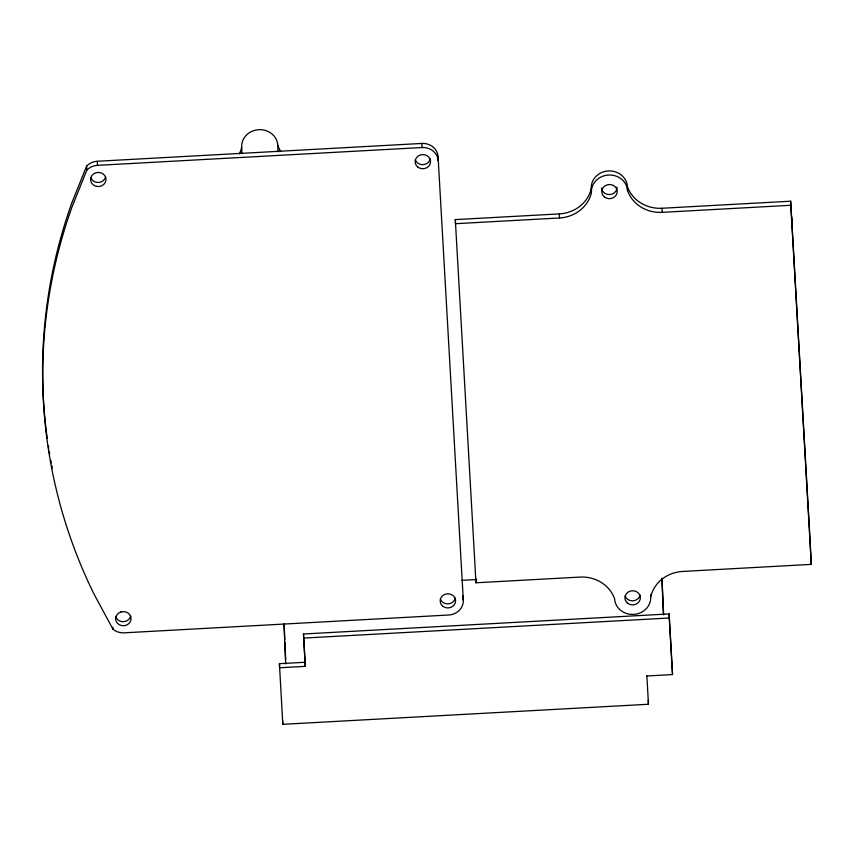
<?xml version="1.0" encoding="UTF-8"?>
<svg xmlns="http://www.w3.org/2000/svg" width="854" height="854" viewBox="0 0 854 854"><rect width="100%" height="100%" fill="white"/><g stroke="black" fill="none" stroke-linecap="round" stroke-linejoin="round"><path stroke-width="1.28" d="M86.649 166.007L86.83 170.085L71.875 207.341A584.253 536.195 -2.5 0 0 93.908 593.904L113.006 629.291A15.425 14.166 -2.5 0 0 124.14 632.835L448.692 615.008A15.425 14.166 -2.5 0 0 463.295 600.031L438.081 156.741A15.425 14.166 -2.5 0 0 421.865 143.44L97.313 161.267A15.425 14.166 -2.5 0 0 86.649 166.007L71.693 203.263A584.253 536.195 -2.5 0 0 47.205 438.123M86.83 170.085A15.425 14.166 -2.5 0 1 97.484 165.345L422.047 147.528A15.425 14.166 -2.5 0 1 438.251 160.819L438.081 156.741M455.31 219.606L559.306 213.906A34.47 31.641 -2.5 0 0 591.256 188.51A18.094 16.6 -2.5 0 1 608.368 170.939A18.094 16.6 -2.5 0 1 627.37 186.524A34.47 31.641 -2.5 0 0 662.01 208.259L790.655 201.202L809.421 528.573L811.3 564.377L682.656 571.443A34.47 31.641 -2.5 0 0 650.716 596.829A18.094 16.6 -2.5 0 1 633.593 614.4A18.094 16.6 -2.5 0 1 614.592 598.814A34.47 31.641 -2.5 0 0 579.951 577.08L475.966 582.791L455.31 219.606L455.492 223.695L559.477 217.983A34.47 31.641 -2.5 0 0 591.427 192.588A18.094 16.6 -2.5 0 1 608.55 175.027A18.094 16.6 -2.5 0 1 627.551 190.613A34.47 31.641 -2.5 0 0 662.192 212.347L790.825 205.28L790.655 201.202M462.014 580.346L476.649 579.546M303.48 633.999L305.091 662.277L279.418 663.686L279.589 667.775L305.273 666.355L303.48 633.999L669.12 613.93L672.525 674.564L646.841 675.973M303.661 638.087L669.301 618.008L669.12 613.93M279.418 663.686L282.813 724.32L648.453 704.251L648.271 700.163M790.825 205.28L811.3 564.377M669.301 618.008L672.525 674.564M661.989 578.201L663.622 614.944M646.884 675.749L648.453 704.251M791.637 216.596L791.989 224.762M662.01 208.259L662.192 212.347M661.893 578.617L663.441 614.165M650.62 594.79L650.716 596.829M627.37 186.524L627.551 190.613M591.256 188.51L591.427 192.588M559.306 213.906L559.477 217.983M475.785 578.702L475.966 582.791M463.295 600.031L463.114 595.953A15.425 14.166 -2.5 0 1 462.793 599.636M421.865 143.44L422.047 147.528M305.091 662.277L305.273 666.355M239.344 153.837A34.47 31.641 -2.5 0 0 241.671 147.251A18.094 16.6 -2.5 0 1 258.783 129.68A18.094 16.6 -2.5 0 1 277.796 145.265L278.073 151.82M284.115 623.9L284.809 639.699M284.926 642.325L285.674 659.448M283.987 624.434L285.716 663.932M282.642 720.242L282.813 724.32M241.671 147.251L241.949 153.805M97.313 161.267L97.484 165.345M112.92 627.252L113.006 629.291M280.849 151.564A34.47 31.641 -2.5 0 1 277.796 145.265M52.297 468.099A584.253 536.195 -2.5 0 1 51.784 465.505M51.272 462.911A584.253 536.195 -2.5 0 1 50.792 460.306M49.628 453.794A584.253 536.195 -2.5 0 1 49.19 451.19M48.763 448.585A584.253 536.195 -2.5 0 1 48.358 445.969M430.213 159.004A7.718 7.078 -2.5 0 1 423.072 164.651A7.718 7.078 -2.5 0 1 415.332 159.826M455.257 598.216A7.718 7.078 -2.5 0 1 448.115 603.863A7.718 7.078 -2.5 0 1 440.376 599.028M105.661 176.821A7.718 7.078 -2.5 0 1 96.513 182.34L94.613 181.731A7.718 7.078 -2.5 0 1 90.78 177.643M130.694 616.033A7.718 7.078 -2.5 0 1 123.552 621.68A7.718 7.078 -2.5 0 1 115.813 616.855M617.015 187.09A7.718 7.078 -2.5 0 1 609.713 194.584A7.718 7.078 -2.5 0 1 601.611 187.944M640.02 595.163A7.718 7.078 -2.5 0 1 632.878 600.81A7.718 7.078 -2.5 0 1 625.139 595.975M120.948 611.976L119.133 612.788A7.718 7.078 -2.5 0 0 119.24 624.722A7.718 7.078 -2.5 0 0 130.993 619.502A7.718 7.078 -2.5 0 0 120.948 611.976M96.694 186.418L94.794 185.82A7.718 7.078 -2.5 0 1 93.545 173.938A7.718 7.078 -2.5 0 1 105.811 177.835A7.718 7.078 -2.5 0 1 96.694 186.418M442.724 606.169A7.718 7.078 -2.5 0 0 455.428 602.294A7.718 7.078 -2.5 0 0 445.5 594.16A7.718 7.078 -2.5 0 0 442.724 606.169M417.691 166.957A7.718 7.078 -2.5 0 0 430.395 163.082A7.718 7.078 -2.5 0 0 420.467 154.948A7.718 7.078 -2.5 0 0 417.691 166.957M627.487 603.116A7.718 7.078 -2.5 0 0 640.19 599.241A7.718 7.078 -2.5 0 0 630.263 591.107A7.718 7.078 -2.5 0 0 627.487 603.116M604.333 196.9A7.718 7.078 -2.5 0 0 617.036 193.025A7.718 7.078 -2.5 0 0 607.109 184.88A7.718 7.078 -2.5 0 0 604.333 196.9"/></g></svg>
